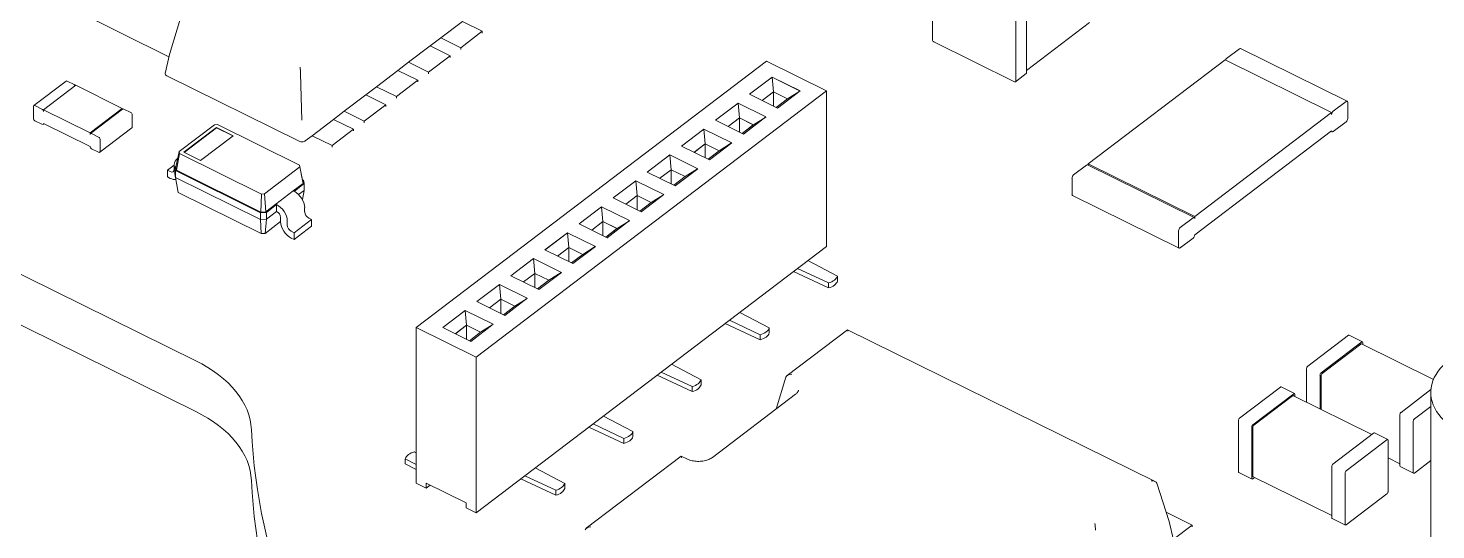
# Model space of a CAD drawing. Header units: millimetres. Extents: x 0 to 420, y 0 to 297.
# Drawn here: x 283.84 to 316.74, y 213.78 to 225.51 of the extents above; entities that cross this region are included whole.
import ezdxf

# ---------------------------------------------------------------- set-up
doc = ezdxf.new("R2010")
doc.units = ezdxf.units.MM

# ---------------------------------------------------------------- blocks, each defined once
blk = doc.blocks.new('A$C551e6095')
at = {"color": 0, "linetype": 'Continuous', "lineweight": 0, "extrusion": (4.996e-16, 0.790457, 0.612517)}
for p, q in [((-166.681, -34.223), (-166.681, -32.31)), ((-164.484, -34.993), (-164.484, -33.08)), ((-186.773, -33.507), (-184.529, -34.615)), ((-164.735, -35.184), (-164.735, -33.271)), ((-184.232, -33.637), (-184.517, -34.565)), ((-178.172, -34.173), (-177.67, -33.791)), ((-177.67, -33.791), (-177.203, -34.022)), ((-163.016, -33.818), (-164.484, -34.934)), ((-178.423, -34.364), (-178.172, -34.173)), ((-177.705, -34.404), (-178.172, -34.173)), ((-177.203, -34.022), (-177.705, -34.404)), ((-177.203, -34.062), (-177.203, -34.022)), ((-178.925, -34.745), (-178.423, -34.364)), ((-178.423, -34.364), (-177.956, -34.594)), ((-177.705, -34.443), (-177.705, -34.404)), ((-166.65, -34.27), (-164.766, -35.2)), ((-159.506, -34.431), (-159.808, -34.66)), ((-159.48, -34.425), (-156.988, -35.655)), ((-184.517, -34.565), (-184.616, -35.005)), ((-179.176, -34.936), (-178.925, -34.745)), ((-178.458, -34.976), (-178.925, -34.745)), ((-170.56, -34.723), (-178.747, -40.947)), ((-177.956, -34.594), (-178.458, -34.976)), ((-177.956, -34.634), (-177.956, -34.594)), ((-169.158, -35.414), (-170.56, -34.723)), ((-159.845, -34.689), (-163.045, -37.122)), ((-159.845, -34.689), (-157.353, -35.919)), ((-186.933, -35.186), (-187.686, -35.758)), ((-186.742, -35.267), (-186.906, -35.186)), ((-184.58, -35.061), (-181.481, -36.591)), ((-181.449, -35.011), (-181.418, -36.095)), ((-179.678, -35.318), (-179.176, -34.936)), ((-178.709, -35.167), (-179.21, -35.548)), ((-179.176, -34.936), (-178.709, -35.167)), ((-178.709, -35.206), (-178.709, -35.167)), ((-178.458, -35.015), (-178.458, -34.976)), ((-170.431, -35.093), (-170.958, -35.494)), ((-170.431, -35.094), (-170.957, -35.494)), ((-169.777, -35.416), (-170.431, -35.093)), ((-170.431, -35.093), (-170.431, -35.094)), ((-169.777, -35.417), (-170.431, -35.094)), ((-170.431, -35.094), (-170.399, -35.439)), ((-164.491, -35.01), (-164.742, -35.2)), ((-186.707, -35.284), (-187.46, -35.857)), ((-185.617, -35.822), (-186.707, -35.284)), ((-180.431, -35.89), (-179.929, -35.508)), ((-179.929, -35.508), (-179.678, -35.318)), ((-179.929, -35.508), (-179.461, -35.739)), ((-179.21, -35.548), (-179.678, -35.318)), ((-177.346, -41.639), (-169.158, -35.414)), ((-170.958, -35.494), (-170.304, -35.817)), ((-170.399, -35.439), (-170.663, -35.64)), ((-170.399, -35.44), (-170.662, -35.64)), ((-170.07, -35.601), (-170.399, -35.439)), ((-170.072, -35.601), (-170.399, -35.44)), ((-170.399, -35.44), (-170.399, -35.77)), ((-170.304, -35.817), (-169.777, -35.416)), ((-169.783, -35.421), (-170.07, -35.601)), ((-169.158, -39.051), (-169.158, -35.414)), ((-187.694, -36.061), (-187.694, -35.777)), ((-187.495, -35.839), (-187.659, -35.759)), ((-186.37, -36.395), (-187.46, -35.857)), ((-187.46, -35.892), (-187.46, -35.857)), ((-185.617, -35.822), (-186.37, -36.395)), ((-185.609, -35.839), (-186.362, -36.412)), ((-185.617, -35.845), (-185.617, -35.822)), ((-185.418, -35.92), (-185.582, -35.84)), ((-179.461, -35.739), (-179.963, -36.121)), ((-179.461, -35.779), (-179.461, -35.739)), ((-179.21, -35.588), (-179.21, -35.548)), ((-171.227, -35.699), (-171.755, -36.1)), ((-171.227, -35.7), (-171.754, -36.1)), ((-170.573, -36.022), (-171.227, -35.699)), ((-171.227, -35.699), (-171.227, -35.7)), ((-170.574, -36.022), (-171.227, -35.7)), ((-171.227, -35.7), (-171.196, -36.045)), ((-170.335, -35.801), (-170.072, -35.601)), ((-170.334, -35.802), (-170.07, -35.601)), ((-157.015, -35.661), (-157.316, -35.89)), ((-156.977, -36.059), (-156.977, -35.68)), ((-187.495, -36.195), (-187.659, -36.114)), ((-187.45, -36.182), (-187.468, -36.195)), ((-186.37, -36.715), (-187.46, -36.177)), ((-185.383, -36.258), (-185.383, -35.973)), ((-181.183, -36.462), (-180.682, -36.081)), ((-180.682, -36.081), (-180.431, -35.89)), ((-180.682, -36.081), (-180.214, -36.311)), ((-179.963, -36.121), (-180.431, -35.89)), ((-179.963, -36.16), (-179.963, -36.121)), ((-171.755, -36.1), (-171.1, -36.422)), ((-171.196, -36.045), (-171.459, -36.245)), ((-171.196, -36.046), (-171.459, -36.246)), ((-170.867, -36.207), (-171.196, -36.045)), ((-170.869, -36.207), (-171.196, -36.046)), ((-171.196, -36.046), (-171.196, -36.375)), ((-171.1, -36.422), (-170.573, -36.022)), ((-170.579, -36.026), (-170.867, -36.207)), ((-157.353, -35.919), (-160.553, -38.351)), ((-157.353, -35.966), (-157.353, -35.919)), ((-157.015, -36.135), (-157.316, -36.364)), ((-186.37, -36.43), (-186.37, -36.395)), ((-186.171, -36.493), (-186.335, -36.412)), ((-185.391, -36.276), (-186.144, -36.849)), ((-184.291, -36.834), (-183.464, -36.206)), ((-184.182, -36.849), (-183.418, -36.268)), ((-184.175, -36.852), (-183.418, -36.276)), ((-183.792, -37.041), (-183.029, -36.461)), ((-183.464, -36.206), (-183.395, -36.201)), ((-183.029, -36.461), (-183.418, -36.268)), ((-183.418, -36.276), (-183.418, -36.268)), ((-183.418, -36.276), (-183.035, -36.465)), ((-183.395, -36.201), (-181.473, -37.15)), ((-181.34, -36.582), (-181.183, -36.462)), ((-180.716, -36.693), (-181.183, -36.462)), ((-180.214, -36.311), (-180.716, -36.693)), ((-180.214, -36.351), (-180.214, -36.311)), ((-172.024, -36.305), (-172.551, -36.705)), ((-172.024, -36.306), (-172.551, -36.706)), ((-171.37, -36.628), (-172.024, -36.305)), ((-172.024, -36.305), (-172.024, -36.306)), ((-171.371, -36.628), (-172.024, -36.306)), ((-172.024, -36.306), (-171.993, -36.651)), ((-171.132, -36.407), (-170.869, -36.207)), ((-171.131, -36.407), (-170.867, -36.207)), ((-157.353, -36.346), (-160.553, -38.778)), ((-157.369, -36.358), (-157.342, -36.371)), ((-186.171, -36.848), (-186.335, -36.768)), ((-186.136, -36.83), (-186.136, -36.545)), ((-184.364, -37.2), (-184.291, -36.834)), ((-184.284, -36.877), (-184.291, -36.834)), ((-180.716, -36.733), (-180.716, -36.693)), ((-172.551, -36.705), (-171.897, -37.028)), ((-171.993, -36.651), (-172.256, -36.851)), ((-171.993, -36.652), (-172.255, -36.851)), ((-171.664, -36.813), (-171.993, -36.651)), ((-171.665, -36.813), (-171.993, -36.652)), ((-171.993, -36.652), (-171.993, -36.981)), ((-171.928, -37.013), (-171.664, -36.813)), ((-171.928, -37.013), (-171.665, -36.813)), ((-171.897, -37.028), (-171.37, -36.628)), ((-171.376, -36.632), (-171.664, -36.813)), ((-184.562, -37.268), (-184.402, -37.147)), ((-184.402, -37.252), (-184.402, -37.145)), ((-184.392, -37.197), (-184.359, -37.171)), ((-184.352, -37.271), (-184.284, -36.877)), ((-184.324, -36.996), (-184.347, -37.014)), ((-182.362, -37.825), (-184.284, -36.877)), ((-183.792, -37.041), (-184.182, -36.849)), ((-181.405, -37.506), (-181.473, -37.15)), ((-181.473, -37.15), (-181.466, -37.192)), ((-172.821, -36.91), (-173.348, -37.311)), ((-172.821, -36.911), (-173.347, -37.311)), ((-172.167, -37.233), (-172.821, -36.91)), ((-172.821, -36.91), (-172.821, -36.911)), ((-172.168, -37.234), (-172.821, -36.911)), ((-172.821, -36.911), (-172.789, -37.256)), ((-163.083, -37.15), (-163.384, -37.379)), ((-163.056, -37.144), (-160.564, -38.374)), ((-163.045, -37.149), (-163.045, -37.122)), ((-163.045, -37.122), (-160.553, -38.351)), ((-183.902, -41.721), (-192.574, -37.441)), ((-184.562, -37.268), (-184.496, -37.301)), ((-184.562, -37.426), (-184.562, -37.268)), ((-184.496, -37.459), (-184.562, -37.426)), ((-184.392, -37.355), (-184.392, -37.197)), ((-184.377, -37.278), (-184.392, -37.197)), ((-184.377, -37.436), (-184.392, -37.355)), ((-182.384, -38.262), (-184.377, -37.278)), ((-184.377, -37.436), (-184.377, -37.278)), ((-182.384, -38.42), (-184.377, -37.436)), ((-184.309, -37.793), (-184.377, -37.436)), ((-184.352, -37.271), (-184.364, -37.2)), ((-182.378, -38.245), (-184.352, -37.271)), ((-181.466, -37.192), (-182.293, -37.821)), ((-181.393, -37.577), (-181.466, -37.192)), ((-181.41, -37.484), (-181.38, -37.499)), ((-181.38, -37.499), (-181.366, -37.581)), ((-173.348, -37.311), (-172.694, -37.634)), ((-172.789, -37.256), (-173.053, -37.457)), ((-172.789, -37.257), (-173.052, -37.457)), ((-172.461, -37.419), (-172.789, -37.256)), ((-172.462, -37.419), (-172.789, -37.257)), ((-172.789, -37.257), (-172.789, -37.587)), ((-172.725, -37.619), (-172.462, -37.419)), ((-172.724, -37.619), (-172.461, -37.419)), ((-172.694, -37.634), (-172.167, -37.233)), ((-172.173, -37.238), (-172.461, -37.419)), ((-163.421, -37.835), (-163.421, -37.455)), ((-182.368, -38.751), (-184.309, -37.793)), ((-182.378, -38.245), (-182.362, -37.825)), ((-182.293, -37.821), (-182.362, -37.825)), ((-182.262, -38.238), (-182.293, -37.821)), ((-181.623, -37.753), (-182.031, -38.063)), ((-181.393, -37.577), (-181.623, -37.753)), ((-181.366, -37.581), (-181.604, -37.762)), ((-181.366, -37.739), (-181.497, -37.839)), ((-181.409, -37.955), (-181.366, -37.739)), ((-181.405, -37.506), (-181.393, -37.577)), ((-181.366, -37.739), (-181.366, -37.581)), ((-173.618, -37.516), (-174.145, -37.917)), ((-173.618, -37.517), (-174.144, -37.917)), ((-172.964, -37.839), (-173.618, -37.516)), ((-173.618, -37.516), (-173.618, -37.517)), ((-172.964, -37.839), (-173.618, -37.517)), ((-173.618, -37.517), (-173.586, -37.862)), ((-182.031, -38.063), (-182.262, -38.238)), ((-182.012, -38.072), (-182.25, -38.253)), ((-182.012, -38.23), (-182.012, -38.072)), ((-181.355, -38.245), (-181.355, -38.138)), ((-174.415, -38.122), (-174.942, -38.523)), ((-174.415, -38.123), (-174.941, -38.523)), ((-173.761, -38.445), (-174.415, -38.122)), ((-174.415, -38.122), (-174.415, -38.123)), ((-173.761, -38.445), (-174.415, -38.123)), ((-174.415, -38.123), (-174.383, -38.468)), ((-174.145, -37.917), (-173.491, -38.24)), ((-173.586, -37.862), (-173.85, -38.063)), ((-173.586, -37.863), (-173.849, -38.063)), ((-173.258, -38.024), (-173.586, -37.862)), ((-173.259, -38.024), (-173.586, -37.863)), ((-173.586, -37.863), (-173.586, -38.193)), ((-173.522, -38.224), (-173.259, -38.024)), ((-173.521, -38.225), (-173.258, -38.024)), ((-173.491, -38.24), (-172.964, -37.839)), ((-172.97, -37.844), (-173.258, -38.024)), ((-163.41, -37.86), (-160.918, -39.089)), ((-182.25, -38.253), (-182.384, -38.262)), ((-182.384, -38.42), (-182.384, -38.262)), ((-182.25, -38.411), (-182.384, -38.42)), ((-182.368, -38.751), (-182.384, -38.42)), ((-182.262, -38.238), (-182.378, -38.245)), ((-182.281, -38.745), (-182.25, -38.411)), ((-181.918, -38.469), (-182.281, -38.745)), ((-182.012, -38.23), (-182.25, -38.411)), ((-182.25, -38.411), (-182.25, -38.253)), ((-181.918, -38.371), (-181.918, -38.478)), ((-181.763, -38.555), (-181.763, -38.448)), ((-181.195, -38.418), (-181.603, -38.728)), ((-181.195, -38.418), (-181.261, -38.386)), ((-181.195, -38.576), (-181.195, -38.418)), ((-174.383, -38.468), (-174.647, -38.668)), ((-174.383, -38.469), (-174.646, -38.669)), ((-174.054, -38.63), (-174.383, -38.468)), ((-174.056, -38.63), (-174.383, -38.469)), ((-174.383, -38.469), (-174.383, -38.798)), ((-174.288, -38.845), (-173.761, -38.445)), ((-173.767, -38.449), (-174.054, -38.63)), ((-160.591, -38.38), (-160.892, -38.609)), ((-160.553, -38.399), (-160.553, -38.351)), ((-183.902, -42.906), (-192.574, -38.627)), ((-182.281, -38.745), (-182.368, -38.751)), ((-181.603, -38.728), (-181.669, -38.696)), ((-181.195, -38.576), (-181.603, -38.887)), ((-181.603, -38.887), (-181.603, -38.728)), ((-175.211, -38.728), (-175.739, -39.128)), ((-175.211, -38.728), (-175.738, -39.129)), ((-174.557, -39.051), (-175.211, -38.728)), ((-175.211, -38.728), (-175.211, -38.728)), ((-174.558, -39.051), (-175.211, -38.728)), ((-175.211, -38.728), (-175.18, -39.074)), ((-174.942, -38.523), (-174.288, -38.845)), ((-174.319, -38.83), (-174.056, -38.63)), ((-174.318, -38.83), (-174.054, -38.63)), ((-160.93, -39.064), (-160.93, -38.685)), ((-181.669, -38.854), (-181.603, -38.887)), ((-177.346, -45.275), (-169.158, -39.051)), ((-175.739, -39.128), (-175.084, -39.451)), ((-175.18, -39.074), (-175.443, -39.274)), ((-175.18, -39.075), (-175.443, -39.274)), ((-174.851, -39.236), (-175.18, -39.074)), ((-174.853, -39.236), (-175.18, -39.075)), ((-175.18, -39.075), (-175.18, -39.404)), ((-175.084, -39.451), (-174.557, -39.051)), ((-174.563, -39.055), (-174.851, -39.236)), ((-160.591, -38.854), (-160.892, -39.083)), ((-176.008, -39.333), (-176.535, -39.734)), ((-176.008, -39.334), (-176.535, -39.734)), ((-175.354, -39.656), (-176.008, -39.333)), ((-176.008, -39.333), (-176.008, -39.334)), ((-175.355, -39.657), (-176.008, -39.334)), ((-176.008, -39.334), (-175.977, -39.679)), ((-175.116, -39.436), (-174.853, -39.236)), ((-175.115, -39.436), (-174.851, -39.236)), ((-169.593, -39.381), (-168.903, -39.741)), ((-176.535, -39.734), (-175.881, -40.057)), ((-175.977, -39.679), (-176.24, -39.88)), ((-175.977, -39.68), (-176.239, -39.88)), ((-175.648, -39.842), (-175.977, -39.679)), ((-175.649, -39.842), (-175.977, -39.68)), ((-175.977, -39.68), (-175.977, -40.01)), ((-175.881, -40.057), (-175.354, -39.656)), ((-175.36, -39.661), (-175.648, -39.842)), ((-169.113, -40.02), (-169.931, -39.638)), ((-169.113, -39.901), (-169.834, -39.564)), ((-168.903, -39.86), (-168.903, -39.741)), ((-176.805, -39.939), (-177.332, -40.34)), ((-176.805, -39.94), (-177.331, -40.34)), ((-176.151, -40.262), (-176.805, -39.939)), ((-176.805, -39.939), (-176.805, -39.94)), ((-176.152, -40.262), (-176.805, -39.94)), ((-176.805, -39.94), (-176.773, -40.285)), ((-175.912, -40.042), (-175.648, -39.842)), ((-175.912, -40.042), (-175.649, -39.842)), ((-169.113, -40.02), (-169.113, -39.901)), ((-177.332, -40.34), (-176.678, -40.663)), ((-176.773, -40.285), (-177.037, -40.485)), ((-176.773, -40.286), (-177.036, -40.486)), ((-176.445, -40.447), (-176.773, -40.285)), ((-176.446, -40.447), (-176.773, -40.286)), ((-176.773, -40.286), (-176.773, -40.616)), ((-176.709, -40.647), (-176.446, -40.447)), ((-176.708, -40.648), (-176.445, -40.447)), ((-176.678, -40.663), (-176.151, -40.262)), ((-176.157, -40.267), (-176.445, -40.447)), ((-177.602, -40.545), (-178.129, -40.946)), ((-177.602, -40.546), (-178.128, -40.946)), ((-176.948, -40.868), (-177.602, -40.545)), ((-177.602, -40.545), (-177.602, -40.546)), ((-176.948, -40.868), (-177.602, -40.546)), ((-177.602, -40.546), (-177.57, -40.891)), ((-170.707, -41.113), (-171.428, -40.776)), ((-171.187, -40.593), (-170.496, -40.952)), ((-178.747, -40.947), (-177.346, -41.639)), ((-178.747, -44.583), (-178.747, -40.947)), ((-178.129, -40.946), (-177.475, -41.268)), ((-177.57, -40.891), (-177.834, -41.091)), ((-177.57, -40.892), (-177.833, -41.092)), ((-177.242, -41.053), (-177.57, -40.891)), ((-177.243, -41.053), (-177.57, -40.892)), ((-177.57, -40.892), (-177.57, -41.221)), ((-177.506, -41.253), (-177.243, -41.053)), ((-177.505, -41.253), (-177.242, -41.053)), ((-177.475, -41.268), (-176.948, -40.868)), ((-176.954, -40.872), (-177.242, -41.053)), ((-170.707, -41.231), (-171.524, -40.849)), ((-170.707, -41.231), (-170.707, -41.113)), ((-170.496, -41.071), (-170.496, -40.952)), ((-170.081, -42.068), (-168.671, -40.996)), ((-168.67, -40.996), (-161.476, -44.546)), ((-156.94, -41.123), (-156.629, -41.276)), ((-157.912, -41.852), (-156.958, -41.127)), ((-157.6, -42.006), (-156.647, -41.281)), ((-157.575, -42.018), (-156.672, -41.331)), ((-156.654, -41.327), (-154.971, -42.157)), ((-156.622, -41.343), (-156.622, -41.293)), ((-177.346, -45.275), (-177.346, -41.639)), ((-172.301, -42.443), (-173.118, -42.061)), ((-172.301, -42.324), (-173.021, -41.987)), ((-172.78, -41.804), (-172.09, -42.164)), ((-170.11, -42.106), (-170.339, -42.85)), ((-157.937, -42.692), (-157.937, -41.902)), ((-157.625, -42.846), (-157.625, -42.056)), ((-157.6, -42.858), (-157.6, -42.069)), ((-172.301, -42.443), (-172.301, -42.324)), ((-172.09, -42.283), (-172.09, -42.164)), ((-159.505, -43.063), (-158.552, -42.338)), ((-158.534, -42.334), (-158.223, -42.488)), ((-155.731, -42.928), (-155.032, -42.396)), ((-171.825, -43.98), (-169.88, -42.501)), ((-159.194, -43.217), (-158.24, -42.492)), ((-159.169, -43.23), (-158.265, -42.543)), ((-158.248, -42.538), (-156.411, -43.445)), ((-158.215, -42.554), (-158.215, -42.505)), ((-155.035, -42.463), (-155.035, -57.166)), ((-174.374, -43.016), (-173.683, -43.375)), ((-155.757, -44.18), (-155.757, -42.979)), ((-155.42, -43.082), (-155.035, -42.789)), ((-173.894, -43.654), (-174.711, -43.272)), ((-173.894, -43.536), (-174.615, -43.199)), ((-173.683, -43.494), (-173.683, -43.375)), ((-159.531, -44.315), (-159.531, -43.114)), ((-159.219, -44.469), (-159.219, -43.268)), ((-159.194, -44.418), (-159.194, -43.28)), ((-157.325, -44.139), (-156.371, -43.414)), ((-156.354, -43.41), (-156.042, -43.564)), ((-155.445, -44.334), (-155.445, -43.132)), ((-173.894, -43.654), (-173.894, -43.536)), ((-157.014, -44.293), (-156.06, -43.568)), ((-156.035, -44.782), (-156.035, -43.581)), ((-178.747, -44.144), (-179.003, -44.011)), ((-179.003, -44.13), (-179.003, -44.011)), ((-178.792, -43.851), (-178.747, -43.872)), ((-174.774, -45.636), (-172.558, -43.951)), ((-172.557, -43.951), (-172.425, -44.016)), ((-156.035, -43.993), (-155.757, -44.13)), ((-155.42, -44.346), (-155.035, -44.053)), ((-178.747, -44.263), (-179.003, -44.13)), ((-175.488, -44.747), (-176.208, -44.41)), ((-175.968, -44.227), (-175.277, -44.587)), ((-159.523, -44.332), (-159.212, -44.486)), ((-157.35, -45.391), (-157.35, -44.19)), ((-157.039, -45.545), (-157.039, -44.344)), ((-155.749, -44.197), (-155.438, -44.351)), ((-178.747, -44.583), (-178.514, -44.699)), ((-178.514, -44.699), (-178.514, -44.58)), ((-178.514, -44.58), (-177.579, -45.041)), ((-178.419, -44.627), (-178.514, -44.699)), ((-175.488, -44.866), (-176.305, -44.484)), ((-175.277, -44.706), (-175.277, -44.587)), ((-161.437, -44.586), (-161.151, -45.477)), ((-159.194, -44.482), (-159.154, -44.451)), ((-159.187, -44.435), (-157.35, -45.342)), ((-177.579, -45.16), (-177.579, -45.041)), ((-175.488, -44.866), (-175.488, -44.747)), ((-157.014, -45.558), (-156.06, -44.833)), ((-177.579, -45.16), (-177.346, -45.275)), ((-161.22, -45.262), (-160.61, -45.562)), ((-161.151, -45.477), (-161.052, -45.916)), ((-160.61, -45.562), (-161.056, -45.901)), ((-160.61, -45.602), (-160.61, -45.562)), ((-157.343, -45.408), (-157.031, -45.562))]:
    blk.add_line(p, q, dxfattribs=at)
at = {"color": 0, "linetype": 'Continuous', "lineweight": 0, "extrusion": (-4.87186e-17, -1.11022e-16, -1)}
blk.add_ellipse((-149.111, -42.783), major_axis=(33.5, 0), ratio=0.612517, start_param=-0.684008, end_param=2.249009, dxfattribs=at)
at = {"color": 0, "linetype": 'Continuous', "lineweight": 0}
for centre, major_axis, ratio, start_param, end_param in [((-166.65, -34.238), (0.0242, -0.0318), 0.615526, -2.460986, -0.890189), ((-159.506, -34.479), (0.0266, 0.0538), 0.495934, 0, 0.782948), ((-181.464, -34.94), (0.011, -0.117), 0.086716, -5.374425, -3.978162), ((-184.517, -35.014), (-0.1, 0), 0.612517, -0.137063, 0.892584), ((-186.742, -35.303), (-0.0272, 0.0358), 0.615526, -1.719267, -0.890189), ((-187.495, -35.875), (-0.0272, 0.0358), 0.615526, -2.460986, -0.890189), ((-157.015, -35.709), (0.0266, 0.0538), 0.495934, -0.787848, 0.782948), ((-187.659, -36.079), (0.0272, -0.0358), 0.615526, -2.460986, -0.890189), ((-185.418, -35.956), (-0.0272, 0.0358), 0.615526, -2.460986, -0.890189), ((-186.171, -36.528), (-0.0272, 0.0358), 0.615526, -2.460986, -0.890189), ((-157.316, -36.317), (-0.0266, -0.0538), 0.495934, -0.787848, 0.782948), ((-186.335, -36.732), (0.0272, -0.0358), 0.615526, -2.460986, -0.890189), ((-181.418, -36.543), (0.1, 0), 0.612517, -2.249009, -0.678212), ((-163.083, -37.198), (0.0266, 0.0538), 0.495934, 0, 0.782948), ((-184.496, -37.206), (0.0726, -0.0955), 0.615526, -0.890189, 0.680607), ((-181.604, -38.015), (-0.194, 0.255), 0.615526, -2.460986, -0.890189), ((-163.384, -37.806), (-0.0266, -0.0538), 0.495934, -0.787848, 0), ((-182.012, -38.325), (-0.194, 0.255), 0.615526, -2.460986, -0.890189), ((-181.669, -38.601), (0.194, -0.255), 0.615526, -2.460986, -0.890189), ((-160.591, -38.427), (0.0266, 0.0538), 0.495934, -0.787848, 0.782948), ((-160.892, -39.036), (-0.0266, -0.0538), 0.495934, -0.787848, 0.782948), ((-168.659, -41.113), (-0.011, 0.117), 0.086716, -0.836569, 0.05362), ((-156.958, -41.158), (0.0177, 0.0359), 0.495934, 0, 0.782948), ((-153.035, -42.463), (-2, 0), 0.612517, -2.249009, 0.892584), ((-156.672, -41.363), (0.0177, 0.0359), 0.495934, 0, 0.782948), ((-156.647, -41.312), (0.0177, 0.0359), 0.495934, -0.787848, 0.782948), ((-186.098, -43.39), (3.5, 0), 0.612517, 0.026781, 0.892581), ((-169.972, -42.111), (0.14, 0.013), 0.558627, 1.517176, 2.913439), ((-158.552, -42.37), (0.0177, 0.0359), 0.495934, 0, 0.782948), ((-158.265, -42.574), (0.0177, 0.0359), 0.495934, 0, 0.782948), ((-158.24, -42.524), (0.0177, 0.0359), 0.495934, -0.787848, 0.782948), ((-186.098, -44.576), (3.5, 0), 0.612517, 0.026781, 0.892581), ((-156.371, -43.446), (0.0177, 0.0359), 0.495934, 0, 0.782948), ((-156.06, -43.6), (0.0177, 0.0359), 0.495934, -0.787848, 0.782948), ((-159.505, -44.296), (-0.0177, -0.0359), 0.495934, -0.787848, 0), ((-155.731, -44.161), (-0.0177, -0.0359), 0.495934, -0.787848, 0), ((-155.42, -44.315), (-0.0177, -0.0359), 0.495934, -0.787848, 0.782948), ((-159.194, -44.45), (-0.0177, -0.0359), 0.495934, -0.787848, 0.782948), ((-159.169, -44.399), (-0.0177, -0.0359), 0.495934, -0.787848, 0), ((-157.325, -45.372), (-0.0177, -0.0359), 0.495934, -0.787848, 0), ((-157.014, -45.526), (-0.0177, -0.0359), 0.495934, -0.787848, 0.782948)]:
    blk.add_ellipse(centre, major_axis=major_axis, ratio=ratio, start_param=start_param, end_param=end_param, dxfattribs=at)
at = {"color": 0, "linetype": 'Continuous', "lineweight": 0, "extrusion": (-1.99117e-16, 9.82663e-17, -1)}
blk.add_ellipse((-159.808, -34.708), major_axis=(0.0266, 0.0538), ratio=0.495934, start_param=-1.567332, end_param=-0.782948, dxfattribs=at)
at = {"color": 0, "linetype": 'Continuous', "lineweight": 0, "extrusion": (4.41912e-17, 3.35951e-17, -1)}
blk.add_ellipse((-186.906, -35.222), major_axis=(-0.0272, 0.0358), ratio=0.615526, start_param=0, end_param=0.890189, dxfattribs=at)
at = {"color": 0, "linetype": 'Continuous', "lineweight": 0, "extrusion": (6.53833e-17, 1.89168e-16, -1)}
blk.add_ellipse((-164.766, -35.168), major_axis=(0.0242, -0.0318), ratio=0.615526, start_param=-0.680607, end_param=0.890189, dxfattribs=at)
at = {"color": 0, "linetype": 'Continuous', "lineweight": 0, "extrusion": (1.05961e-17, 7.77862e-17, -1)}
blk.add_ellipse((-164.515, -34.978), major_axis=(0.0242, -0.0318), ratio=0.615526, start_param=-0.680607, end_param=0, dxfattribs=at)
at = {"color": 0, "linetype": 'Continuous', "lineweight": 0, "extrusion": (1.09574e-16, 2.22763e-16, -1)}
blk.add_ellipse((-187.659, -35.794), major_axis=(-0.0272, 0.0358), ratio=0.615526, start_param=-0.680607, end_param=0.890189, dxfattribs=at)
at = {"color": 0, "linetype": 'Continuous', "lineweight": 0, "extrusion": (1.32573e-16, 1.00785e-16, -1)}
for centre, major_axis, start_param, end_param in [((-185.582, -35.875), (-0.0272, 0.0358), 0, 0.890189), ((-186.335, -36.447), (-0.0272, 0.0358), -0.680607, 0.890189), ((-181.261, -38.291), (-0.0726, 0.0955), -2.251403, -0.680607), ((-181.669, -38.601), (-0.0726, 0.0955), -2.251403, -0.680607)]:
    blk.add_ellipse(centre, major_axis=major_axis, ratio=0.615526, start_param=start_param, end_param=end_param, dxfattribs=at)
at = {"color": 0, "linetype": 'Continuous', "lineweight": 0, "extrusion": (9.89784e-17, 1.44976e-16, -1)}
blk.add_ellipse((-187.495, -36.159), major_axis=(0.0272, -0.0358), ratio=0.615526, start_param=-0.680607, end_param=0.890189, dxfattribs=at)
at = {"color": 0, "linetype": 'Continuous', "lineweight": 0, "extrusion": (-2.98675e-16, 1.47399e-16, -1)}
for centre in [(-157.316, -35.938), (-163.384, -37.427), (-160.892, -38.656)]:
    blk.add_ellipse(centre, major_axis=(0.0266, 0.0538), ratio=0.495934, start_param=-2.353745, end_param=-0.782948, dxfattribs=at)
at = {"color": 0, "linetype": 'Continuous', "lineweight": 0, "extrusion": (-1.73904e-16, 2.39205e-17, -1)}
for centre in [(-157.015, -36.088), (-160.591, -38.807)]:
    blk.add_ellipse(centre, major_axis=(-0.0266, -0.0538), ratio=0.495934, start_param=-2.353745, end_param=-0.782948, dxfattribs=at)
at = {"color": 0, "linetype": 'Continuous', "lineweight": 0, "extrusion": (-1.55572e-16, 2.11922e-17, -1)}
blk.add_ellipse((-185.418, -36.24), major_axis=(0.0272, -0.0358), ratio=0.615526, start_param=-0.680607, end_param=0, dxfattribs=at)
at = {"color": 0, "linetype": 'Continuous', "lineweight": 0, "extrusion": (5.47872e-17, 1.11381e-16, -1)}
for centre, major_axis, start_param in [((-186.171, -36.813), (0.0272, -0.0358), -0.680607), ((-184.496, -37.206), (0.194, -0.255), 0.350576)]:
    blk.add_ellipse(centre, major_axis=major_axis, ratio=0.615526, start_param=start_param, end_param=0.890189, dxfattribs=at)
at = {"color": 0, "linetype": 'Continuous', "lineweight": 0, "extrusion": (-4.5998e-17, 2.43955e-16, -1)}
blk.add_ellipse((-184.153, -37.268), major_axis=(-0.194, 0.255), ratio=0.615526, start_param=-0.680607, end_param=0.132905, dxfattribs=at)
at = {"color": 0, "linetype": 'Continuous', "lineweight": 0, "extrusion": (8.83823e-17, 6.71902e-17, -1)}
blk.add_ellipse((-182.012, -38.325), major_axis=(0.0726, -0.0955), ratio=0.615526, start_param=-2.251403, end_param=-0.680607, dxfattribs=at)
at = {"color": 0, "linetype": 'Continuous', "lineweight": 0, "extrusion": (-3.57159e-17, 2.79831e-32, -1)}
for centre, major_axis in [((-169.253, -39.7), (0.357, 0)), ((-169.253, -39.819), (0.357, 0)), ((-178.652, -44.052), (-0.357, 0))]:
    blk.add_ellipse(centre, major_axis=major_axis, ratio=0.612517, start_param=0.188255, end_param=1.16817, dxfattribs=at)
at = {"color": 0, "linetype": 'Continuous', "lineweight": 0, "extrusion": (-1.11022e-16, -2.22045e-16, -1)}
for centre in [(-170.847, -40.912), (-170.847, -41.03)]:
    blk.add_ellipse(centre, major_axis=(0.357, 0), ratio=0.612517, start_param=0.188255, end_param=1.16817, dxfattribs=at)
at = {"color": 0, "linetype": 'Continuous', "lineweight": 0, "extrusion": (-5.22682e-16, 2.57949e-16, -1)}
for centre in [(-157.912, -41.883), (-157.6, -42.037), (-159.505, -43.095), (-155.731, -42.959), (-155.42, -43.113), (-159.194, -43.249), (-157.325, -44.171), (-157.014, -44.325)]:
    blk.add_ellipse(centre, major_axis=(0.0177, 0.0359), ratio=0.495934, start_param=-2.353745, end_param=-0.782948, dxfattribs=at)
at = {"color": 0, "linetype": 'Continuous', "lineweight": 0, "extrusion": (-2.48573e-16, 6.07703e-17, -1)}
for centre in [(-157.575, -42.05), (-159.169, -43.261)]:
    blk.add_ellipse(centre, major_axis=(0.0177, 0.0359), ratio=0.495934, start_param=-2.353745, end_param=-0.782948, dxfattribs=at)
at = {"color": 0, "linetype": 'Continuous', "lineweight": 0, "extrusion": (-2.38106e-17, 1.46901e-32, -1)}
for centre in [(-172.44, -42.123), (-172.44, -42.242)]:
    blk.add_ellipse(centre, major_axis=(0.357, 0), ratio=0.612517, start_param=0.188255, end_param=1.16817, dxfattribs=at)
at = {"color": 0, "linetype": 'Continuous', "lineweight": 0, "extrusion": (-6.79256e-18, -2.22045e-16, -1)}
for centre in [(-149.111, -42.783), (-149.111, -43.969)]:
    blk.add_ellipse(centre, major_axis=(-33.5, 0), ratio=0.612517, start_param=-0.892584, end_param=-0.026778, dxfattribs=at)
at = {"color": 0, "linetype": 'Continuous', "lineweight": 0, "extrusion": (-5.95265e-17, -1.66533e-16, -1)}
for centre in [(-174.034, -43.335), (-174.034, -43.453)]:
    blk.add_ellipse(centre, major_axis=(0.357, 0), ratio=0.612517, start_param=0.188255, end_param=1.16817, dxfattribs=at)
at = {"color": 0, "linetype": 'Continuous', "lineweight": 0, "extrusion": (1.52327e-15, 3.48195e-17, -1)}
blk.add_ellipse((-172.546, -44.068), major_axis=(0.011, -0.117), ratio=0.086716, start_param=-3.195213, end_param=-2.305024, dxfattribs=at)
at = {"color": 0, "linetype": 'Continuous', "lineweight": 0, "extrusion": (-3.14463e-17, -2.22045e-16, -1)}
blk.add_ellipse((-149.111, -43.969), major_axis=(33.5, 0), ratio=0.612517, start_param=0, end_param=2.249009, dxfattribs=at)
at = {"color": 0, "linetype": 'Continuous', "lineweight": 0, "extrusion": (1.11022e-16, -7.4659e-32, -1)}
for centre in [(-175.628, -44.546), (-175.628, -44.665)]:
    blk.add_ellipse(centre, major_axis=(0.357, 0), ratio=0.612517, start_param=0.188255, end_param=1.16817, dxfattribs=at)
at = {"color": 0, "linetype": 'Continuous', "lineweight": 0, "extrusion": (-1.31235e-16, -1.26088e-17, -1)}
blk.add_ellipse((-161.575, -44.609), major_axis=(0.14, 0.013), ratio=0.558627, start_param=-1.517176, end_param=-0.120913, dxfattribs=at)
at = {"color": 0, "linetype": 'Continuous', "lineweight": 0, "extrusion": (-2.7314e-16, 1.09911e-17, -1)}
blk.add_ellipse((-156.06, -44.801), major_axis=(-0.0177, -0.0359), ratio=0.495934, start_param=-2.353745, end_param=-0.782948, dxfattribs=at)
at = {"color": 0, "linetype": 'Continuous', "lineweight": 0, "extrusion": (-1.08915e-16, 4.53024e-17, -1)}
blk.add_ellipse((-174.665, -45.679), major_axis=(0.14, 0.013), ratio=0.558627, start_param=-2.913439, end_param=-1.517176, dxfattribs=at)
at = {"color": 0, "linetype": 'Continuous', "lineweight": 0, "extrusion": (1.14817e-15, 1.66081e-16, -1)}
blk.add_ellipse((-162.888, -45.607), major_axis=(0.011, -0.117), ratio=0.086716, start_param=-2.305024, end_param=-0.90876, dxfattribs=at)
at = {"color": 0, "linetype": 'Continuous', "lineweight": 0}
for points, knots in [([(-169.81, -42.408), (-169.812, -42.413), (-169.813, -42.419), (-169.818, -42.43), (-169.821, -42.436), (-169.829, -42.449), (-169.833, -42.455), (-169.844, -42.468), (-169.85, -42.475), (-169.863, -42.488), (-169.871, -42.495), (-169.88, -42.501)], [5.7420358, 5.7420358, 5.7420358, 5.7420358, 5.8502657, 5.8502657, 5.9584956, 5.9584956, 6.0667255, 6.0667255, 6.1749554, 6.1749554, 6.2831853, 6.2831853, 6.2831853, 6.2831853]), ([(-171.825, -43.98), (-171.847, -43.997), (-171.875, -44.013), (-171.94, -44.04), (-171.977, -44.052), (-172.056, -44.068), (-172.098, -44.073), (-172.184, -44.074), (-172.227, -44.071), (-172.31, -44.058), (-172.349, -44.047), (-172.398, -44.028), (-172.412, -44.022), (-172.425, -44.016)], [0, 0, 0, 0, 0.284583, 0.284583, 0.570769, 0.570769, 0.862181, 0.862181, 1.155991, 1.155991, 1.448186, 1.448186, 1.570796, 1.570796, 1.570796, 1.570796])]:
    blk.add_open_spline(points, degree=3, knots=knots, dxfattribs=at)

msp = doc.modelspace()

# ---------------------------------------------------------------- block references
msp.add_blockref('A$C551e6095', (471.654, 259.454))

doc.saveas('drawing.dxf')
